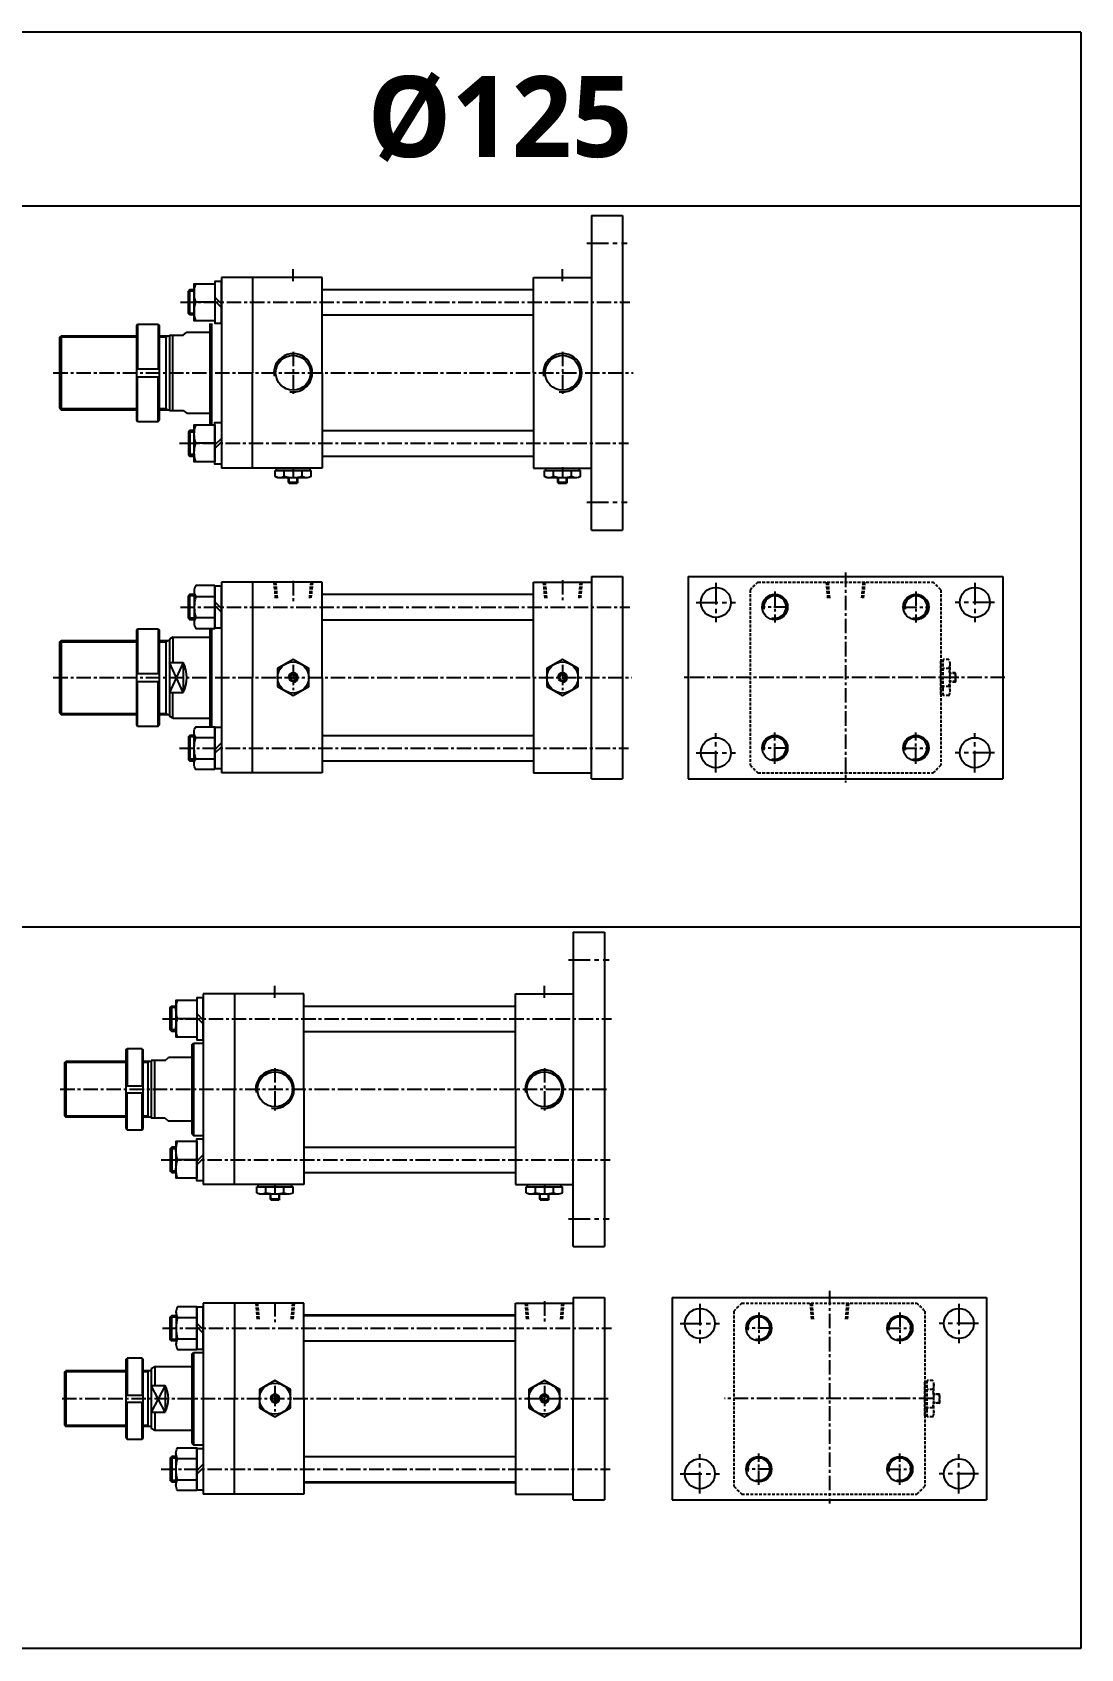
# Model space of a CAD drawing. Extents: x -819 to 8133, y 0 to 3948.
# Drawn here: x 3814 to 4721, y 2550 to 3948 of the extents above; entities that cross this region are included whole.
import ezdxf

# ---------------------------------------------------------------- set-up
doc = ezdxf.new("R2010")
doc.units = 0
doc.header["$LTSCALE"] = 10
doc.header["$MEASUREMENT"] = 0
for name, pattern in [('CENTER', [2, 1.25, -0.25, 0.25, -0.25]), ('CENTERX2', [4, 2.5, -0.5, 0.5, -0.5]), ('HIDDEN', [0.375, 0.25, -0.125])]:
    doc.linetypes.add(name, pattern=pattern)
doc.layers.get('0').update_dxf_attribs({"linetype": 'CONTINUOUS'})
for name, color, linetype in [('CEN', 1, 'CENTERX2'), ('CENTER', 1, 'CENTER'), ('ML', 7, 'CONTINUOUS'), ('THIN', 3, 'CONTINUOUS'), ('중심선', 1, 'CENTER')]:
    doc.layers.add(name, color=color, linetype=linetype)
doc.styles.add('문자', font='romans.shx')

msp = doc.modelspace()

# ---------------------------------------------------------------- linework, layer by layer
for p, q in [((4720.9, 3948.2), (1438, 3948.2)), ((4720.9, 3948.2), (4720.9, 2550.2)), ((3744.2, 3798.2), (4720.9, 3798.2)), ((4720.9, 3174.2), (0, 3174.2)), ((4720.9, 2550.2), (0, 2550.2))]:
    msp.add_line(p, q)
at = {"color": 7, "linetype": 'Continuous'}
for p, q in [((4024.2, 3564.1), (4024.2, 3569.2)), ((4024.2, 3569.2), (4030.5, 3569.2)), ((4025.2, 3569.2), (4025.2, 3571.2)), ((4025.2, 3571.2), (4054.3, 3571.2)), ((4030.5, 3569.2), (4055.3, 3569.2)), ((4032, 3564.1), (4032, 3569.2)), ((4047.5, 3564.1), (4047.5, 3569.2)), ((4054.3, 3569.2), (4054.3, 3571.2)), ((4055.3, 3564.1), (4055.3, 3569.2)), ((4257.2, 3564.1), (4257.2, 3569.2)), ((4257.2, 3569.2), (4263.5, 3569.2)), ((4258.2, 3569.2), (4258.2, 3571.2)), ((4258.2, 3571.2), (4287.3, 3571.2)), ((4263.5, 3569.2), (4288.3, 3569.2)), ((4265, 3564.1), (4265, 3569.2)), ((4280.5, 3564.1), (4280.5, 3569.2)), ((4287.3, 3569.2), (4287.3, 3571.2)), ((4288.3, 3564.1), (4288.3, 3569.2)), ((4027.3, 3563.2), (4052.2, 3563.2)), ((4035.7, 3563.4), (4035.7, 3563.4)), ((4035.7, 3558.7), (4035.7, 3563.2)), ((4035.7, 3558.7), (4036.2, 3558.2)), ((4043.7, 3558.7), (4035.7, 3558.7)), ((4036.2, 3558.2), (4043.2, 3558.2)), ((4043.7, 3558.7), (4043.2, 3558.2)), ((4043.7, 3558.7), (4043.7, 3563.2)), ((4260.3, 3563.2), (4285.2, 3563.2)), ((4268.7, 3563.4), (4268.7, 3563.4)), ((4268.7, 3558.7), (4268.7, 3563.2)), ((4268.7, 3558.7), (4269.2, 3558.2)), ((4276.7, 3558.7), (4268.7, 3558.7)), ((4269.2, 3558.2), (4276.2, 3558.2)), ((4276.7, 3558.7), (4276.2, 3558.2)), ((4276.7, 3558.7), (4276.7, 3563.2)), ((4009.4, 2949.5), (4009.4, 2951.5)), ((4009.4, 2951.5), (4038.6, 2951.5)), ((4038.6, 2949.5), (4038.6, 2951.5)), ((4242.4, 2949.5), (4242.4, 2951.5)), ((4242.4, 2951.5), (4271.6, 2951.5)), ((4271.6, 2949.5), (4271.6, 2951.5)), ((4008.4, 2944.5), (4008.4, 2949.5)), ((4008.4, 2949.5), (4014.7, 2949.5)), ((4011.6, 2943.5), (4036.4, 2943.5)), ((4014.7, 2949.5), (4039.6, 2949.5)), ((4016.2, 2944.5), (4016.2, 2949.5)), ((4020, 2943.7), (4020, 2943.7)), ((4020, 2939), (4020, 2943.5)), ((4020, 2939), (4020.5, 2938.5)), ((4028, 2939), (4020, 2939)), ((4020.5, 2938.5), (4027.5, 2938.5)), ((4028, 2939), (4027.5, 2938.5)), ((4028, 2939), (4028, 2943.5)), ((4031.8, 2944.5), (4031.8, 2949.5)), ((4039.6, 2944.5), (4039.6, 2949.5)), ((4241.4, 2944.5), (4241.4, 2949.5)), ((4241.4, 2949.5), (4247.7, 2949.5)), ((4244.6, 2943.5), (4269.4, 2943.5)), ((4247.7, 2949.5), (4272.6, 2949.5)), ((4249.2, 2944.5), (4249.2, 2949.5)), ((4253, 2943.7), (4253, 2943.7)), ((4253, 2939), (4253, 2943.5)), ((4253, 2939), (4253.5, 2938.5)), ((4261, 2939), (4253, 2939)), ((4253.5, 2938.5), (4260.5, 2938.5)), ((4261, 2939), (4260.5, 2938.5)), ((4261, 2939), (4261, 2943.5)), ((4264.8, 2944.5), (4264.8, 2949.5)), ((4272.6, 2944.5), (4272.6, 2949.5))]:
    msp.add_line(p, q, dxfattribs=at)
for points in [[(4026.2, 3382.3), (4039.7, 3374.5), (4053.2, 3382.3), (4053.2, 3397.9), (4039.7, 3405.7), (4026.2, 3397.9)], [(4259.2, 3382.3), (4272.7, 3374.5), (4286.2, 3382.3), (4286.2, 3397.9), (4272.7, 3405.7), (4259.2, 3397.9)], [(4038.3, 3392.6), (4036.9, 3390.1), (4038.3, 3387.6), (4041.2, 3387.6), (4042.6, 3390.1), (4041.2, 3392.6)], [(4271.3, 3392.6), (4269.9, 3390.1), (4271.3, 3387.6), (4274.2, 3387.6), (4275.6, 3390.1), (4274.2, 3392.6)], [(4010.5, 2758.6), (4024, 2750.8), (4037.5, 2758.6), (4037.5, 2774.2), (4024, 2782), (4010.5, 2774.2)], [(4022.6, 2768.9), (4021.1, 2766.4), (4022.6, 2763.9), (4025.4, 2763.9), (4026.9, 2766.4), (4025.4, 2768.9)], [(4243.5, 2758.6), (4257, 2750.8), (4270.5, 2758.6), (4270.5, 2774.2), (4257, 2782), (4243.5, 2774.2)], [(4255.6, 2768.9), (4254.1, 2766.4), (4255.6, 2763.9), (4258.4, 2763.9), (4259.9, 2766.4), (4258.4, 2768.9)]]:
    msp.add_lwpolyline(points, close=True, dxfattribs=at)
for centre, radius in [((4039.7, 3390.1), 13.5), ((4272.7, 3390.1), 13.5), ((4039.7, 3390.1), 3.5), ((4272.7, 3390.1), 3.5), ((4024, 2766.4), 13.5), ((4024, 2766.4), 3.5), ((4257, 2766.4), 13.5), ((4257, 2766.4), 3.5)]:
    msp.add_circle(centre, radius, dxfattribs=at)
for centre, radius, start, end in [((4027.3, 3568.8), 5.62, 235.6158, 270), ((4028.1, 3571.4), 8.22, 241.7006, 298.2994), ((4039.7, 3594.5), 31.3, 255.6172, 270.0141), ((4039.8, 3594.5), 31.3, 269.9859, 284.3828), ((4051.4, 3571.4), 8.22, 241.7006, 298.2994), ((4260.3, 3568.8), 5.62, 235.6158, 270), ((4261.1, 3571.4), 8.22, 241.7006, 298.2994), ((4272.7, 3594.5), 31.3, 255.6172, 270.0141), ((4272.8, 3594.5), 31.3, 269.9859, 284.3828), ((4284.4, 3571.4), 8.22, 241.7006, 298.2994), ((4011.6, 2949.1), 5.62, 235.6158, 270), ((4012.3, 2951.7), 8.22, 241.7006, 298.2994), ((4024, 2974.8), 31.3, 255.6172, 270.0141), ((4024, 2974.8), 31.3, 269.9859, 284.3828), ((4035.7, 2951.7), 8.22, 241.7006, 298.2994), ((4244.6, 2949.1), 5.62, 235.6158, 270), ((4245.3, 2951.7), 8.22, 241.7006, 298.2994), ((4257, 2974.8), 31.3, 255.6172, 270.0141), ((4257, 2974.8), 31.3, 269.9859, 284.3828), ((4268.7, 2951.7), 8.22, 241.7006, 298.2994)]:
    msp.add_arc(centre, radius, start, end, dxfattribs=at)
at = {"layer": 'CEN', "color": 1, "linetype": 'CENTER', "ltscale": 1.5}
for p, q in [((4293.7, 3765.7), (4328.7, 3765.7)), ((4293.7, 3541.7), (4328.7, 3541.7)), ((4405.4, 3472.1), (4405.4, 3438.1)), ((4629.4, 3472.1), (4629.4, 3438.1)), ((4388.4, 3455.1), (4422.4, 3455.1)), ((4646.4, 3455.1), (4612.4, 3455.1)), ((4405.4, 3308.1), (4405.4, 3342.1)), ((4629.4, 3308.1), (4629.4, 3342.1)), ((4388.4, 3325.1), (4422.4, 3325.1)), ((4646.4, 3325.1), (4612.4, 3325.1)), ((4278, 3146), (4313, 3146)), ((4278, 2922), (4313, 2922)), ((4391.5, 2848.4), (4391.5, 2814.4)), ((4615.5, 2848.4), (4615.5, 2814.4)), ((4374.5, 2831.4), (4408.5, 2831.4)), ((4632.5, 2831.4), (4598.5, 2831.4)), ((4391.5, 2684.4), (4391.5, 2718.4)), ((4615.5, 2684.4), (4615.5, 2718.4)), ((4374.5, 2701.4), (4408.5, 2701.4)), ((4632.5, 2701.4), (4598.5, 2701.4))]:
    msp.add_line(p, q, dxfattribs=at)
at = {"layer": 'CENTER'}
for p, q in [((4456.4, 3464.6), (4456.4, 3437.6)), ((4578.4, 3464.6), (4578.4, 3437.6)), ((4468.1, 3451.1), (4444.7, 3451.1)), ((4566.7, 3451.1), (4590.1, 3451.1)), ((4456.4, 3315.6), (4456.4, 3342.6)), ((4578.4, 3315.6), (4578.4, 3342.6)), ((4468.1, 3329.1), (4444.7, 3329.1)), ((4566.7, 3329.1), (4590.1, 3329.1)), ((4442.5, 2840.9), (4442.5, 2813.9)), ((4564.5, 2840.9), (4564.5, 2813.9)), ((4454.2, 2827.4), (4430.8, 2827.4)), ((4552.8, 2827.4), (4576.2, 2827.4)), ((4442.5, 2691.9), (4442.5, 2718.9)), ((4564.5, 2691.9), (4564.5, 2718.9)), ((4454.2, 2705.4), (4430.8, 2705.4)), ((4552.8, 2705.4), (4576.2, 2705.4))]:
    msp.add_line(p, q, dxfattribs=at)
at = {"layer": 'ML'}
for p, q in [((4297.7, 3789.7), (4297.7, 3653.7)), ((4297.7, 3789.7), (4324.7, 3789.7)), ((4324.7, 3789.7), (4324.7, 3517.7)), ((3977.7, 3736.2), (3977.7, 3571.2)), ((4004.7, 3736.2), (3977.7, 3736.2)), ((4004.7, 3736.2), (4004.7, 3653.7)), ((4064.7, 3736.2), (4004.7, 3736.2)), ((4064.7, 3653.7), (4064.7, 3736.2)), ((4247.7, 3653.7), (4247.7, 3736.2)), ((4247.7, 3736.2), (4297.7, 3736.2)), ((3950.5, 3703.7), (3950.5, 3725.7)), ((3954.1, 3728.5), (3954.1, 3700.8)), ((3972.1, 3719), (3977.7, 3713.4)), ((3972.1, 3714.7), (3955.6, 3714.7)), ((3972.1, 3715.9), (3977.7, 3710.3)), ((3904.1, 3694.7), (3905.1, 3695.7)), ((3904.1, 3694.7), (3904.1, 3612.7)), ((3905.1, 3695.7), (3905.1, 3657.2)), ((3905.1, 3695.7), (3923.1, 3695.7)), ((3923.1, 3695.7), (3923.1, 3657.2)), ((3923.1, 3695.7), (3924.1, 3694.7)), ((3924.1, 3612.7), (3924.1, 3694.7)), ((3967.7, 3696.2), (3967.7, 3608.7)), ((3969.2, 3696.2), (3969.2, 3608.7)), ((3837.7, 3684.2), (3839.2, 3685.7)), ((3837.7, 3684.2), (3837.7, 3623.2)), ((3839.2, 3685.7), (3839.2, 3621.7)), ((3929.7, 3685.7), (3929.7, 3621.7)), ((3932.7, 3686.2), (3932.7, 3621.2)), ((3935.7, 3621.2), (3935.7, 3686.2)), ((3944.7, 3686.2), (3947.7, 3688.7)), ((3904.1, 3657.2), (3924.1, 3657.2)), ((3904.1, 3650.2), (3924.1, 3650.2)), ((3905.1, 3611.7), (3905.1, 3650.2)), ((3923.1, 3611.7), (3923.1, 3650.2)), ((4004.7, 3571.2), (4004.7, 3653.7)), ((4064.7, 3653.7), (4064.7, 3571.2)), ((4247.7, 3653.7), (4247.7, 3571.2)), ((4297.7, 3517.7), (4297.7, 3653.7)), ((3837.7, 3623.2), (3839.2, 3621.7)), ((3944.7, 3621.2), (3947.7, 3618.7)), ((3904.1, 3612.7), (3905.1, 3611.7)), ((3905.1, 3611.7), (3923.1, 3611.7)), ((3923.1, 3611.7), (3924.1, 3612.7)), ((3950.5, 3603.7), (3950.5, 3581.7)), ((3954.1, 3578.8), (3954.1, 3606.5)), ((3972.1, 3591.4), (3977.7, 3597)), ((3972.1, 3588.3), (3977.7, 3593.9)), ((3972.1, 3592.7), (3955.6, 3592.7)), ((4004.7, 3571.2), (3977.7, 3571.2)), ((4064.7, 3571.2), (4004.7, 3571.2)), ((4247.7, 3571.2), (4297.7, 3571.2)), ((4297.7, 3517.7), (4324.7, 3517.7)), ((4004.7, 3472.6), (3977.7, 3472.6)), ((3977.7, 3472.6), (3977.7, 3307.6)), ((4064.7, 3472.6), (4004.7, 3472.6)), ((4004.7, 3472.6), (4004.7, 3390.1)), ((4064.7, 3390.1), (4064.7, 3472.6)), ((4247.7, 3472.6), (4297.7, 3472.6)), ((4247.7, 3390.1), (4247.7, 3472.6)), ((4297.7, 3477.6), (4297.7, 3390.1)), ((4297.7, 3477.6), (4324.7, 3477.6)), ((4324.7, 3477.6), (4324.7, 3302.6)), ((4381.4, 3477.6), (4653.4, 3477.6)), ((4381.4, 3477.6), (4381.4, 3302.6)), ((4653.4, 3477.6), (4653.4, 3302.6)), ((3950.5, 3440.1), (3950.5, 3462.1)), ((3954.1, 3465), (3954.1, 3437.2)), ((3955.6, 3460.3), (3972.1, 3460.3)), ((3972.1, 3455.5), (3977.7, 3449.9)), ((3955.6, 3441.9), (3972.1, 3441.9)), ((3972.1, 3452.3), (3977.7, 3446.7)), ((3904.1, 3431.1), (3905.1, 3432.1)), ((3904.1, 3431.1), (3904.1, 3349.1)), ((3905.1, 3432.1), (3923.1, 3432.1)), ((3905.1, 3432.1), (3905.1, 3393.6)), ((3923.1, 3432.1), (3924.1, 3431.1)), ((3923.1, 3432.1), (3923.1, 3393.6)), ((3924.1, 3349.1), (3924.1, 3431.1)), ((3935.7, 3425.1), (3932.7, 3423.4)), ((3935.7, 3425.1), (3935.7, 3403.1)), ((3967.7, 3432.6), (3967.7, 3347.6)), ((3969.2, 3432.6), (3969.2, 3347.6)), ((3837.7, 3420.6), (3839.2, 3422.1)), ((3837.7, 3420.6), (3837.7, 3359.6)), ((3839.2, 3422.1), (3839.2, 3358.1)), ((3929.7, 3422.1), (3929.7, 3358.1)), ((3932.7, 3423.4), (3932.7, 3356.8)), ((3932.7, 3403.1), (3944.7, 3403.1)), ((3944.7, 3403.1), (3944.7, 3377.1)), ((3904.1, 3393.6), (3924.1, 3393.6)), ((3904.1, 3386.6), (3924.1, 3386.6)), ((3905.1, 3348.1), (3905.1, 3386.6)), ((3923.1, 3348.1), (3923.1, 3386.6)), ((4004.7, 3307.6), (4004.7, 3390.1)), ((4064.7, 3390.1), (4064.7, 3307.6)), ((4247.7, 3390.1), (4247.7, 3307.6)), ((4297.7, 3302.6), (4297.7, 3390.1)), ((3932.7, 3377.1), (3944.7, 3377.1)), ((3935.7, 3355.1), (3935.7, 3377.1)), ((3837.7, 3359.6), (3839.2, 3358.1)), ((3935.7, 3355.1), (3932.7, 3356.8)), ((3904.1, 3349.1), (3905.1, 3348.1)), ((3905.1, 3348.1), (3923.1, 3348.1)), ((3923.1, 3348.1), (3924.1, 3349.1)), ((3954.1, 3315.2), (3954.1, 3343)), ((3950.5, 3340.1), (3950.5, 3318.1)), ((3955.6, 3338.3), (3972.1, 3338.3)), ((3972.1, 3327.9), (3977.7, 3333.5)), ((3972.1, 3324.7), (3977.7, 3330.3)), ((3955.6, 3319.9), (3972.1, 3319.9)), ((4004.7, 3307.6), (3977.7, 3307.6)), ((4064.7, 3307.6), (4004.7, 3307.6)), ((4247.7, 3307.6), (4297.7, 3307.6)), ((4297.7, 3302.6), (4324.7, 3302.6)), ((4381.4, 3302.6), (4653.4, 3302.6)), ((4282, 3170), (4282, 3034)), ((4282, 3170), (4309, 3170)), ((4309, 3170), (4309, 2898)), ((3934.7, 3084), (3934.7, 3106)), ((3938.4, 3108.8), (3938.4, 3081.1)), ((3962, 3116.5), (3962, 2951.5)), ((3989, 3116.5), (3962, 3116.5)), ((3989, 3116.5), (3989, 3034)), ((4049, 3116.5), (3989, 3116.5)), ((4049, 3034), (4049, 3116.5)), ((4232, 3034), (4232, 3116.5)), ((4232, 3116.5), (4282, 3116.5)), ((3956.4, 3095), (3939.8, 3095)), ((3956.4, 3099.4), (3962, 3093.8)), ((3956.4, 3096.2), (3962, 3090.6)), ((3895.1, 3068), (3896.1, 3069)), ((3895.1, 3068), (3895.1, 3000)), ((3896.1, 3069), (3896.1, 3037)), ((3909.1, 3069), (3896.1, 3069)), ((3909.1, 3069), (3909.1, 3037)), ((3909.1, 3069), (3910.1, 3068)), ((3910.1, 3000), (3910.1, 3068)), ((3952, 3072.5), (3953.5, 3074)), ((3952, 3072.5), (3952, 2995.5)), ((3953.5, 3074), (3953.5, 2994)), ((3842, 3057), (3843, 3058)), ((3842, 3057), (3842, 3011)), ((3843, 3058), (3843, 3010)), ((3914, 3058), (3914, 3010)), ((3917, 3059), (3917, 3009)), ((3920, 3009), (3920, 3059)), ((3929, 3059), (3932, 3061.5)), ((3895.1, 3037), (3910.1, 3037)), ((3989, 2951.5), (3989, 3034)), ((4049, 3034), (4049, 2951.5)), ((4232, 3034), (4232, 2951.5)), ((4282, 2898), (4282, 3034)), ((3895.1, 3031), (3910.1, 3031)), ((3896.1, 2999), (3896.1, 3031)), ((3909.1, 2999), (3909.1, 3031)), ((3842, 3011), (3843, 3010)), ((3929, 3009), (3932, 3006.5)), ((3895.1, 3000), (3896.1, 2999)), ((3896.1, 2999), (3909.1, 2999)), ((3909.1, 2999), (3910.1, 3000)), ((3952, 2995.5), (3953.5, 2994)), ((3934.7, 2984), (3934.7, 2962)), ((3938.4, 2959.1), (3938.4, 2986.8)), ((3956.4, 2973), (3939.8, 2973)), ((3956.4, 2971.8), (3962, 2977.4)), ((3956.4, 2968.6), (3962, 2974.2)), ((3989, 2951.5), (3962, 2951.5)), ((4049, 2951.5), (3989, 2951.5)), ((4232, 2951.5), (4282, 2951.5)), ((4282, 2898), (4309, 2898)), ((4282, 2853.9), (4282, 2766.4)), ((4282, 2853.9), (4309, 2853.9)), ((4309, 2853.9), (4309, 2678.9)), ((4367.5, 2853.9), (4367.5, 2678.9)), ((4367.5, 2853.9), (4639.5, 2853.9)), ((4639.5, 2853.9), (4639.5, 2678.9)), ((3934.7, 2816.4), (3934.7, 2838.4)), ((3938.4, 2841.3), (3938.4, 2813.5)), ((3989, 2848.9), (3962, 2848.9)), ((3962, 2848.9), (3962, 2683.9)), ((4049, 2848.9), (3989, 2848.9)), ((3989, 2848.9), (3989, 2766.4)), ((4049, 2766.4), (4049, 2848.9)), ((4232, 2848.9), (4282, 2848.9)), ((4232, 2766.4), (4232, 2848.9)), ((3939.8, 2836.6), (3956.4, 2836.6)), ((3956.4, 2831.8), (3962, 2826.2)), ((3956.4, 2828.6), (3962, 2823)), ((3939.8, 2818.2), (3956.4, 2818.2)), ((3895.1, 2800.4), (3896.1, 2801.4)), ((3895.1, 2800.4), (3895.1, 2732.4)), ((3896.1, 2801.4), (3896.1, 2769.4)), ((3909.1, 2801.4), (3896.1, 2801.4)), ((3909.1, 2801.4), (3909.1, 2769.4)), ((3909.1, 2801.4), (3910.1, 2800.4)), ((3910.1, 2732.4), (3910.1, 2800.4)), ((3952, 2804.9), (3953.5, 2806.4)), ((3952, 2804.9), (3952, 2727.9)), ((3953.5, 2806.4), (3953.5, 2726.4)), ((3842, 2789.4), (3843, 2790.4)), ((3842, 2789.4), (3842, 2743.4)), ((3843, 2790.4), (3843, 2742.4)), ((3914, 2790.4), (3914, 2742.4)), ((3920, 2793.9), (3917, 2792.2)), ((3917, 2792.2), (3917, 2740.6)), ((3920, 2793.9), (3920, 2777.9)), ((3895.1, 2769.4), (3910.1, 2769.4)), ((3917, 2777.9), (3929, 2777.9)), ((3929, 2777.9), (3929, 2754.8)), ((3895.1, 2763.4), (3910.1, 2763.4)), ((3896.1, 2731.4), (3896.1, 2763.4)), ((3909.1, 2731.4), (3909.1, 2763.4)), ((3917, 2754.8), (3929, 2754.8)), ((3920, 2754.8), (3920, 2738.9)), ((3989, 2683.9), (3989, 2766.4)), ((4049, 2766.4), (4049, 2683.9)), ((4232, 2766.4), (4232, 2683.9)), ((4282, 2678.9), (4282, 2766.4)), ((3842, 2743.4), (3843, 2742.4)), ((3920, 2738.9), (3917, 2740.6)), ((3895.1, 2732.4), (3896.1, 2731.4)), ((3896.1, 2731.4), (3909.1, 2731.4)), ((3909.1, 2731.4), (3910.1, 2732.4)), ((3952, 2727.9), (3953.5, 2726.4)), ((3934.7, 2716.4), (3934.7, 2694.4)), ((3938.4, 2691.5), (3938.4, 2719.3)), ((3939.8, 2714.6), (3956.4, 2714.6)), ((3956.4, 2704.2), (3962, 2709.8)), ((3956.4, 2701), (3962, 2706.6)), ((3939.8, 2696.2), (3956.4, 2696.2)), ((3989, 2683.9), (3962, 2683.9)), ((4049, 2683.9), (3989, 2683.9)), ((4232, 2683.9), (4282, 2683.9)), ((4282, 2678.9), (4309, 2678.9)), ((4367.5, 2678.9), (4639.5, 2678.9))]:
    msp.add_line(p, q, dxfattribs=at)
at = {"layer": 'ML', "color": 1, "linetype": 'CENTER'}
for p, q in [((4039.7, 3732.8), (4039.7, 3743.3)), ((4272.7, 3732.8), (4272.7, 3743.3)), ((3942.4, 3714.7), (4330.9, 3714.7)), ((4039.7, 3671.9), (4039.7, 3635.4)), ((4272.7, 3671.9), (4272.7, 3635.4)), ((3832.3, 3653.7), (4333.8, 3653.7)), ((3941.3, 3592.7), (4329.7, 3592.7)), ((4039.7, 3572), (4039.7, 3562.5)), ((4272.7, 3572), (4272.7, 3562.5)), ((4039.7, 3473.7), (4039.7, 3456.2)), ((4272.7, 3474.4), (4272.7, 3456.1)), ((4517.4, 3480.9), (4517.4, 3299.4)), ((3942.4, 3451.1), (4330.9, 3451.1)), ((4039.7, 3401.1), (4039.7, 3379.1)), ((4272.7, 3401.1), (4272.7, 3379.1)), ((3832.3, 3390.1), (4332.7, 3390.1)), ((4655.4, 3390.1), (4376.3, 3390.1)), ((3941.3, 3329.1), (4329.7, 3329.1)), ((4024, 3113.2), (4024, 3123.6)), ((4257, 3113.2), (4257, 3123.6)), ((3926.7, 3095), (4315.1, 3095)), ((4024, 3052.3), (4024, 3015.7)), ((4257, 3052.3), (4257, 3015.7)), ((3838.3, 3034), (4312.2, 3034)), ((3925.6, 2973), (4313.9, 2973)), ((4024, 2952.3), (4024, 2942.8)), ((4257, 2952.3), (4257, 2942.8)), ((4503.5, 2859.8), (4503.5, 2675.6)), ((4024, 2850), (4024, 2832.5)), ((4257, 2850.6), (4257, 2832.4)), ((3926.7, 2827.4), (4315.1, 2827.4)), ((4024, 2777.4), (4024, 2755.4)), ((4257, 2777.4), (4257, 2755.4)), ((3839.8, 2766.4), (4314.8, 2766.4)), ((4593.3, 2766.4), (4412.7, 2766.4)), ((3925.6, 2705.4), (4313.9, 2705.4))]:
    msp.add_line(p, q, dxfattribs=at)
at = {"layer": 'ML', "color": 7, "linetype": 'Continuous'}
for p, q in [((4064.7, 3725.7), (4247.7, 3725.7)), ((4064.7, 3703.7), (4247.7, 3703.7)), ((3839.2, 3685.7), (3904.1, 3685.7)), ((3924.1, 3685.7), (3932.7, 3685.7)), ((3932.7, 3686.2), (3944.7, 3686.2)), ((3947.7, 3688.7), (3967.7, 3688.7)), ((3839.2, 3621.7), (3904.1, 3621.7)), ((3924.1, 3621.7), (3932.7, 3621.7)), ((3932.7, 3621.2), (3944.7, 3621.2)), ((3947.7, 3618.7), (3967.7, 3618.7)), ((4064.7, 3603.7), (4247.7, 3603.7)), ((4064.7, 3581.7), (4247.7, 3581.7)), ((4064.7, 3462.1), (4247.7, 3462.1)), ((4064.7, 3440.1), (4247.7, 3440.1)), ((3935.7, 3425.1), (3967.7, 3425.1)), ((3839.2, 3422.1), (3904.1, 3422.1)), ((3924.1, 3422.1), (3932.7, 3422.1)), ((3839.2, 3358.1), (3904.1, 3358.1)), ((3924.1, 3358.1), (3932.7, 3358.1)), ((3935.7, 3355.1), (3967.7, 3355.1)), ((4064.7, 3340.1), (4247.7, 3340.1)), ((4064.7, 3318.1), (4247.7, 3318.1)), ((4049, 3106), (4232, 3106)), ((4049, 3084), (4232, 3084)), ((3953.5, 3074), (3962, 3074)), ((3953.5, 2994), (3962, 2994)), ((4049, 2984), (4232, 2984)), ((4049, 2962), (4232, 2962)), ((4049, 2838.9), (4232, 2838.9)), ((4049, 2838.4), (4232, 2838.4)), ((4049, 2816.4), (4232, 2816.4)), ((3953.5, 2806.4), (3962, 2806.4)), ((3953.5, 2726.4), (3962, 2726.4)), ((4049, 2716.4), (4232, 2716.4)), ((4049, 2694.4), (4232, 2694.4)), ((4049, 2693.9), (4232, 2693.9))]:
    msp.add_line(p, q, dxfattribs=at)
at = {"layer": 'ML', "color": 2, "linetype": 'Continuous'}
for p, q in [((3838.2, 3684.7), (3904.1, 3684.7)), ((3924.1, 3684.7), (3929.7, 3684.7)), ((3838.2, 3622.7), (3904.1, 3622.7)), ((3924.1, 3622.7), (3929.7, 3622.7)), ((3838.2, 3421.1), (3904.1, 3421.1)), ((3924.1, 3421.1), (3929.7, 3421.1)), ((3838.2, 3359.1), (3904.1, 3359.1)), ((3924.1, 3359.1), (3929.7, 3359.1))]:
    msp.add_line(p, q, dxfattribs=at)
at = {"layer": 'ML', "color": 2}
for p, q in [((3929.7, 3684.7), (3931.5, 3685.7)), ((3929.7, 3622.7), (3931.5, 3621.7)), ((4036.2, 3563.4), (4036.2, 3563.4)), ((4036.2, 3558.2), (4036.2, 3563.2)), ((4043.2, 3558.2), (4043.2, 3563.2)), ((4269.2, 3563.4), (4269.2, 3563.4)), ((4269.2, 3558.2), (4269.2, 3563.2)), ((4276.2, 3558.2), (4276.2, 3563.2)), ((3929.7, 3421.1), (3931.5, 3422.1)), ((3944.7, 3403.1), (3932.7, 3377.1)), ((3944.7, 3377.1), (3932.7, 3403.1)), ((3929.7, 3359.1), (3931.5, 3358.1)), ((3914, 3057.2), (3915.3, 3058)), ((3914, 3010.7), (3915.3, 3010)), ((4020.5, 2943.7), (4020.5, 2943.7)), ((4020.5, 2938.5), (4020.5, 2943.5)), ((4027.5, 2938.5), (4027.5, 2943.5)), ((4253.5, 2943.7), (4253.5, 2943.7)), ((4253.5, 2938.5), (4253.5, 2943.5)), ((4260.5, 2938.5), (4260.5, 2943.5)), ((3914, 2789.6), (3915.3, 2790.4)), ((3929, 2754.8), (3917, 2777.9)), ((3929, 2777.9), (3917, 2754.8)), ((3914, 2743.1), (3915.3, 2742.4))]:
    msp.add_line(p, q, dxfattribs=at)
at = {"layer": 'ML', "color": 6, "linetype": 'HIDDEN'}
for p, q in [((4023.1, 3472.6), (4024.3, 3458.6)), ((4024.6, 3472.6), (4025.8, 3458.6)), ((4054.9, 3472.6), (4053.7, 3458.6)), ((4056.4, 3472.6), (4055.1, 3458.6)), ((4256.1, 3472.6), (4257.3, 3458.6)), ((4257.6, 3472.6), (4258.8, 3458.6)), ((4287.9, 3472.6), (4286.7, 3458.6)), ((4289.4, 3472.6), (4288.1, 3458.6)), ((4441.7, 3472.6), (4593.2, 3472.6)), ((4500.8, 3472.6), (4502, 3458.6)), ((4502.3, 3472.6), (4503.5, 3458.6)), ((4532.6, 3472.6), (4531.3, 3458.6)), ((4534, 3472.6), (4532.8, 3458.6)), ((4434.9, 3465.9), (4434.9, 3314.4)), ((4599.9, 3465.9), (4599.9, 3314.4)), ((4599.9, 3375.5), (4599.9, 3404.7)), ((4601.9, 3404.7), (4599.9, 3404.7)), ((4606.9, 3405.7), (4601.9, 3405.7)), ((4601.9, 3380.9), (4601.9, 3405.7)), ((4606.9, 3397.9), (4601.9, 3397.9)), ((4607.9, 3377.7), (4607.9, 3402.5)), ((4607.7, 3386.6), (4607.7, 3386.6)), ((4607.7, 3386.1), (4607.7, 3386.1)), ((4612.4, 3394.1), (4607.9, 3394.1)), ((4612.9, 3393.6), (4607.9, 3393.6)), ((4612.9, 3386.6), (4607.9, 3386.6)), ((4612.4, 3386.1), (4607.9, 3386.1)), ((4612.4, 3394.1), (4612.9, 3393.6)), ((4612.4, 3394.1), (4612.4, 3386.1)), ((4612.4, 3386.1), (4612.9, 3386.6)), ((4612.9, 3386.6), (4612.9, 3393.6)), ((4601.9, 3375.5), (4599.9, 3375.5)), ((4606.9, 3382.3), (4601.9, 3382.3)), ((4601.9, 3374.5), (4601.9, 3380.9)), ((4606.9, 3374.5), (4601.9, 3374.5)), ((4441.7, 3307.6), (4593.2, 3307.6)), ((4007.4, 2848.9), (4008.6, 2834.9)), ((4008.8, 2848.9), (4010.1, 2834.9)), ((4039.1, 2848.9), (4037.9, 2834.9)), ((4040.6, 2848.9), (4039.4, 2834.9)), ((4240.4, 2848.9), (4241.6, 2834.9)), ((4241.8, 2848.9), (4243.1, 2834.9)), ((4272.1, 2848.9), (4270.9, 2834.9)), ((4273.6, 2848.9), (4272.4, 2834.9)), ((4421, 2842.1), (4421, 2690.6)), ((4427.7, 2848.9), (4579.2, 2848.9)), ((4486.9, 2848.9), (4488.1, 2834.9)), ((4488.3, 2848.9), (4489.6, 2834.9)), ((4518.6, 2848.9), (4517.4, 2834.9)), ((4520.1, 2848.9), (4518.9, 2834.9)), ((4586, 2842.1), (4586, 2690.6)), ((4586, 2751.8), (4586, 2781)), ((4588, 2781), (4586, 2781)), ((4593, 2782), (4588, 2782)), ((4588, 2757.1), (4588, 2782)), ((4593, 2774.2), (4588, 2774.2)), ((4594, 2754), (4594, 2778.8)), ((4598.5, 2770.4), (4594, 2770.4)), ((4599, 2769.9), (4594, 2769.9)), ((4598.5, 2770.4), (4599, 2769.9)), ((4598.5, 2770.4), (4598.5, 2762.4)), ((4599, 2762.9), (4599, 2769.9)), ((4593, 2758.6), (4588, 2758.6)), ((4588, 2750.8), (4588, 2757.1)), ((4593.7, 2762.4), (4593.7, 2762.4)), ((4593.8, 2762.9), (4593.8, 2762.9)), ((4599, 2762.9), (4594, 2762.9)), ((4598.5, 2762.4), (4594, 2762.4)), ((4598.5, 2762.4), (4599, 2762.9)), ((4588, 2751.8), (4586, 2751.8)), ((4593, 2750.8), (4588, 2750.8)), ((4427.7, 2683.9), (4579.2, 2683.9))]:
    msp.add_line(p, q, dxfattribs=at)
at = {"layer": 'ML'}
for points in [[(3977.7, 3696.6), (3977.7, 3732.7), (3972.1, 3732.7), (3972.1, 3696.6), (3977.7, 3696.6)], [(3954.1, 3703.7), (3950.5, 3703.7), (3949.1, 3705), (3949.1, 3724.3), (3950.5, 3725.7), (3954.1, 3725.7)], [(3977.7, 3610.7), (3977.7, 3574.6), (3972.1, 3574.6), (3972.1, 3610.7), (3977.7, 3610.7)], [(3954.1, 3603.7), (3950.5, 3603.7), (3949.1, 3602.3), (3949.1, 3583), (3950.5, 3581.7), (3954.1, 3581.7)], [(3977.7, 3433.1), (3977.7, 3469.2), (3972.1, 3469.2), (3972.1, 3433.1), (3977.7, 3433.1)], [(3954.1, 3440.1), (3950.5, 3440.1), (3949.1, 3441.5), (3949.1, 3460.8), (3950.5, 3462.1), (3954.1, 3462.1)], [(3977.7, 3347.2), (3977.7, 3311.1), (3972.1, 3311.1), (3972.1, 3347.2), (3977.7, 3347.2)], [(3954.1, 3340.1), (3950.5, 3340.1), (3949.1, 3338.8), (3949.1, 3319.5), (3950.5, 3318.1), (3954.1, 3318.1)], [(3938.4, 3084), (3934.7, 3084), (3933.4, 3085.3), (3933.4, 3104.6), (3934.7, 3106), (3938.4, 3106)], [(3962, 3076.9), (3962, 3113), (3956.4, 3113), (3956.4, 3076.9), (3962, 3076.9)], [(3938.4, 2984), (3934.7, 2984), (3933.4, 2982.6), (3933.4, 2963.3), (3934.7, 2962), (3938.4, 2962)], [(3962, 2991), (3962, 2954.9), (3956.4, 2954.9), (3956.4, 2991), (3962, 2991)], [(3938.4, 2816.4), (3934.7, 2816.4), (3933.4, 2817.7), (3933.4, 2837), (3934.7, 2838.4), (3938.4, 2838.4)], [(3962, 2809.3), (3962, 2845.4), (3956.4, 2845.4), (3956.4, 2809.3), (3962, 2809.3)], [(3938.4, 2716.4), (3934.7, 2716.4), (3933.4, 2715), (3933.4, 2695.7), (3934.7, 2694.4), (3938.4, 2694.4)], [(3962, 2723.4), (3962, 2687.3), (3956.4, 2687.3), (3956.4, 2723.4), (3962, 2723.4)]]:
    msp.add_lwpolyline(points, dxfattribs=at)
for points in [[(3972.1, 3698.7), (3954.1, 3698.7), (3954.1, 3730.7), (3972.1, 3730.7)], [(3972.1, 3576.7), (3954.1, 3576.7), (3954.1, 3608.7), (3972.1, 3608.7)], [(3956.4, 3079), (3938.4, 3079), (3938.4, 3111), (3956.4, 3111)], [(3956.4, 2957), (3938.4, 2957), (3938.4, 2989), (3956.4, 2989)]]:
    msp.add_lwpolyline(points, close=True, dxfattribs=at)
for points in [[(3955.6, 3698.7, -0.178633), (3955.6, 3714.7, -0.178633), (3955.6, 3730.7)], [(3955.6, 3576.7, -0.178633), (3955.6, 3592.7, -0.178633), (3955.6, 3608.7)], [(3972.1, 3469.6), (3955.6, 3469.6, 0.309401), (3955.6, 3460.3, 0.154701), (3955.6, 3441.9, 0.309401), (3955.6, 3432.6), (3972.1, 3432.6), (3972.1, 3469.6)], [(3972.1, 3310.6), (3955.6, 3310.6, -0.309401), (3955.6, 3319.9, -0.154701), (3955.6, 3338.3, -0.309401), (3955.6, 3347.6), (3972.1, 3347.6), (3972.1, 3310.6)], [(3939.8, 3079, -0.178633), (3939.8, 3095, -0.178633), (3939.8, 3111)], [(3939.8, 2957, -0.178633), (3939.8, 2973, -0.178633), (3939.8, 2989)], [(3956.4, 2845.9), (3939.8, 2845.9, 0.309401), (3939.8, 2836.6, 0.154701), (3939.8, 2818.2, 0.309401), (3939.8, 2808.9), (3956.4, 2808.9), (3956.4, 2845.9)], [(3956.4, 2686.9), (3939.8, 2686.9, -0.309401), (3939.8, 2696.2, -0.154701), (3939.8, 2714.6, -0.309401), (3939.8, 2723.9), (3956.4, 2723.9), (3956.4, 2686.9)]]:
    msp.add_lwpolyline(points, format="xyb", dxfattribs=at)
for centre, radius in [((4039.7, 3653.7), 15.1), ((4272.7, 3653.7), 15.1), ((4405.4, 3455.1), 13), ((4629.4, 3455.1), 13), ((4456.4, 3451.1), 11), ((4578.4, 3451.1), 11), ((4405.4, 3325.1), 13), ((4456.4, 3329.1), 11), ((4578.4, 3329.1), 11), ((4629.4, 3325.1), 13), ((4024, 3034), 15.1), ((4257, 3034), 15.1), ((4391.5, 2831.4), 13), ((4442.5, 2827.4), 11), ((4564.5, 2827.4), 11), ((4615.5, 2831.4), 13), ((4391.5, 2701.4), 13), ((4442.5, 2705.4), 11), ((4564.5, 2705.4), 11), ((4615.5, 2701.4), 13)]:
    msp.add_circle(centre, radius, dxfattribs=at)
at = {"layer": 'ML', "color": 2}
for centre, radius, start, end in [((4039.7, 3653.7), 16.6, 259.7841, 189.9064), ((4272.7, 3653.7), 16.6, 259.7841, 189.9064), ((4456.4, 3451.1), 9.65, 254.5871, 191.1), ((4578.4, 3451.1), 9.65, 254.5871, 191.1), ((4039.7, 3390.1), 4, 270, 180), ((4272.7, 3390.1), 4, 270, 180), ((4456.4, 3329.1), 9.65, 254.5871, 191.1), ((4578.4, 3329.1), 9.65, 254.5871, 191.1), ((4024, 3034), 16.6, 259.7841, 189.9064), ((4257, 3034), 16.6, 259.7841, 189.9064), ((4442.5, 2827.4), 9.65, 254.5871, 191.1), ((4564.5, 2827.4), 9.65, 254.5871, 191.1), ((4024, 2766.4), 4, 270, 180), ((4257, 2766.4), 4, 270, 180), ((4442.5, 2705.4), 9.65, 254.5871, 191.1), ((4564.5, 2705.4), 9.65, 254.5871, 191.1)]:
    msp.add_arc(centre, radius, start, end, dxfattribs=at)
at = {"layer": 'ML', "color": 6, "linetype": 'HIDDEN'}
for centre, radius, start, end in [((4517.4, 3390.1), 112, 132.5568, 137.4432), ((4517.4, 3390.1), 112, 42.5568, 47.4432), ((4599.7, 3401.8), 8.22, 331.7006, 28.2994), ((4576.6, 3390.1), 31.3, 359.9859, 14.3828), ((4576.6, 3390.1), 31.3, 345.6172, 0.0141), ((4599.7, 3378.4), 8.22, 331.7006, 28.2994), ((4602.3, 3377.7), 5.62, 325.6158, 0), ((4517.4, 3390.1), 112, 222.5568, 227.4432), ((4517.4, 3390.1), 112, 312.5568, 317.4432), ((4503.5, 2766.4), 112, 132.5568, 137.4432), ((4503.5, 2766.4), 112, 42.5568, 47.4432), ((4585.8, 2778.1), 8.22, 331.7006, 28.2994), ((4562.6, 2766.4), 31.3, 359.9859, 14.3828), ((4562.6, 2766.4), 31.3, 345.6172, 0.0141), ((4585.8, 2754.7), 8.22, 331.7006, 28.2994), ((4588.4, 2754), 5.62, 325.6158, 0), ((4503.5, 2766.4), 112, 222.5568, 227.4432), ((4503.5, 2766.4), 112, 312.5568, 317.4432)]:
    msp.add_arc(centre, radius, start, end, dxfattribs=at)
at = {"layer": 'ML'}
for centre, radius, start, end in [((3918.1, 3390.1), 29.6, 333.9922, 26.0078), ((3908.2, 2766.4), 23.7, 330.8896, 29.1104)]:
    msp.add_arc(centre, radius, start, end, dxfattribs=at)
at = {"layer": 'THIN', "color": 2}
for p, q in [((3954.1, 3724.3), (3949.1, 3724.3)), ((3954.1, 3705), (3949.1, 3705)), ((3954.1, 3602.3), (3949.1, 3602.3)), ((3954.1, 3583), (3949.1, 3583)), ((3954.1, 3460.8), (3949.1, 3460.8)), ((3954.1, 3441.5), (3949.1, 3441.5)), ((3954.1, 3338.8), (3949.1, 3338.8)), ((3954.1, 3319.5), (3949.1, 3319.5)), ((3938.4, 3104.6), (3933.4, 3104.6)), ((3938.4, 3085.3), (3933.4, 3085.3)), ((3938.4, 2982.6), (3933.4, 2982.6)), ((3938.4, 2963.3), (3933.4, 2963.3)), ((3938.4, 2837), (3933.4, 2837)), ((3938.4, 2817.7), (3933.4, 2817.7)), ((3938.4, 2715), (3933.4, 2715)), ((3938.4, 2695.7), (3933.4, 2695.7))]:
    msp.add_line(p, q, dxfattribs=at)
at = {"layer": '중심선', "color": 2, "linetype": 'Continuous'}
for p, q in [((3895.1, 3057.2), (3842.2, 3057.2)), ((3914, 3057.2), (3910.1, 3057.2)), ((3895.1, 3010.7), (3842.2, 3010.7)), ((3914, 3010.7), (3910.1, 3010.7)), ((3895.1, 2789.6), (3842.2, 2789.6)), ((3914, 2789.6), (3910.1, 2789.6)), ((3895.1, 2743.1), (3842.2, 2743.1)), ((3914, 2743.1), (3910.1, 2743.1))]:
    msp.add_line(p, q, dxfattribs=at)
at = {"layer": '중심선', "color": 7, "linetype": 'Continuous'}
for p, q in [((3895.1, 3058), (3843, 3058)), ((3917, 3058), (3910.1, 3058)), ((3929, 3059), (3917, 3059)), ((3952, 3061.5), (3932, 3061.5)), ((3895.1, 3010), (3843, 3010)), ((3917, 3010), (3910.1, 3010)), ((3929, 3009), (3917, 3009)), ((3952, 3006.5), (3932, 3006.5)), ((3895.1, 2790.4), (3843, 2790.4)), ((3917, 2790.4), (3910.1, 2790.4)), ((3952, 2793.9), (3920, 2793.9)), ((3895.1, 2742.4), (3843, 2742.4)), ((3917, 2742.4), (3910.1, 2742.4)), ((3952, 2738.9), (3920, 2738.9))]:
    msp.add_line(p, q, dxfattribs=at)

# ---------------------------------------------------------------- texts
at = {"insert": (4104, 3910.3), "char_height": 70, "attachment_point": 1, "style": '문자'}
msp.add_mtext_dynamic_manual_height_columns('{\\fMalgun Gothic|b1|i0|c129|p50;%%C125}', width=124.533, gutter_width=16, heights=[-75.6], dxfattribs=at)

doc.saveas('drawing.dxf')
